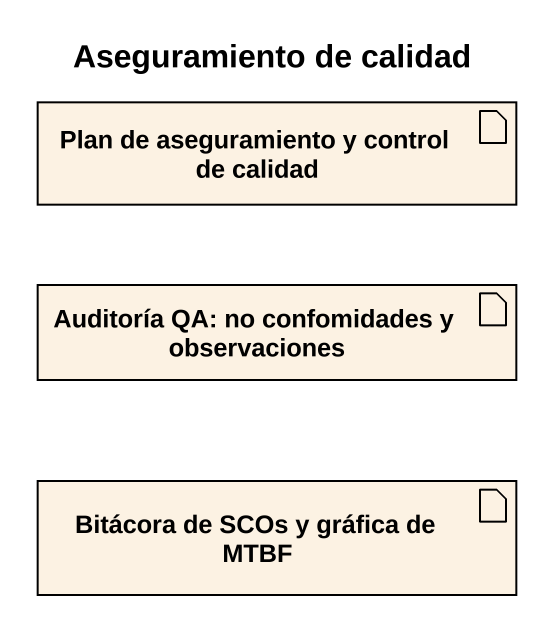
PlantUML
@startuml
title Aseguramiento de calidad
artifact "Plan de aseguramiento y control de calidad" as Plan_de_aseguramiento_y
artifact "Auditoría QA: no confomidades y observaciones" as Auditoría_QA_no
artifact "Bitácora de SCOs y gráfica de MTBF" as Bitácora_de_SCOs_y_gráfica
@enduml
